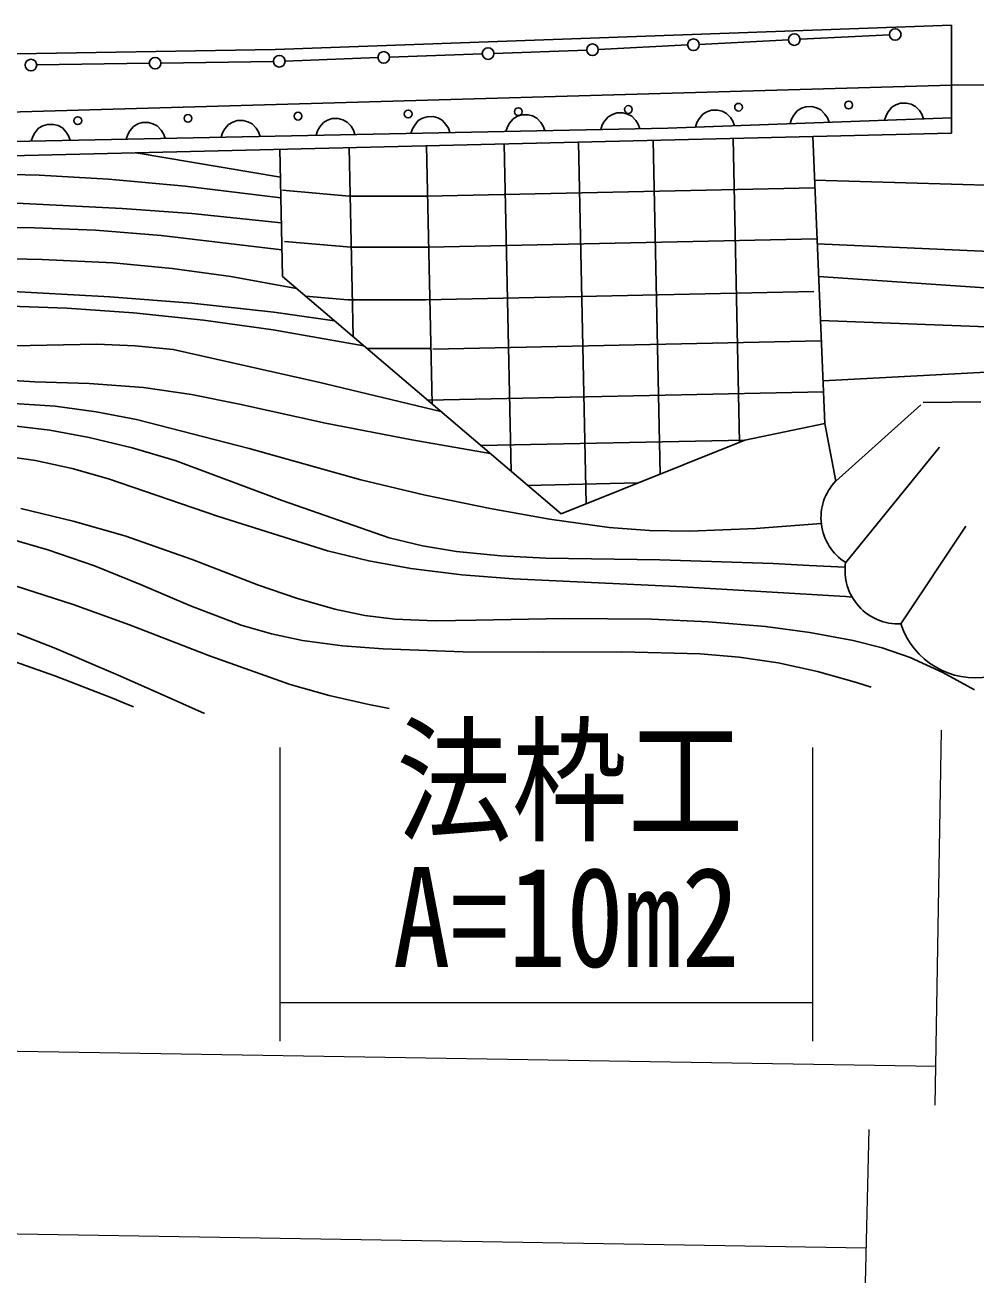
# Model space of a CAD drawing. Units: millimetres, scale not verified. Extents: x 40000 to 680000, y 20000 to 380000.
# Drawn here: x 287657 to 312070, y 250525 to 282818 of the extents above; entities that cross this region are included whole.
import ezdxf
from ezdxf.enums import TextEntityAlignment as Align

# ---------------------------------------------------------------- set-up
doc = ezdxf.new("R2010")
doc.units = ezdxf.units.MM
doc.header["$LTSCALE"] = 1000
doc.layers.add('M-BGD', color=7, linetype='Continuous', lineweight=25)
doc.layers.add('M-BMK-HTXT', color=7, linetype='Continuous', lineweight=13)
doc.styles.add('ＭＳ ゴシック', font='')
doc.styles.get('ＭＳ ゴシック').set_extended_font_data('MS Gothic')

msp = doc.modelspace()

# ---------------------------------------------------------------- linework, layer by layer
at = {"layer": 'M-BGD'}
for p, q in [((311444, 282818), (294078, 282195)), ((309850, 282570), (307559, 282455)), ((311444, 281276), (311444, 282818)), ((304669, 282309), (302377, 282193)), ((307260, 282440), (304968, 282324)), ((294078, 282195), (276352, 281890)), ((296715, 281984), (294333, 281897)), ((299396, 282082), (297015, 281995)), ((302078, 282180), (299696, 282093)), ((290845, 281840), (287957, 281796)), ((294033, 281889), (291145, 281845)), ((286879, 280578), (311444, 281276)), ((311444, 281276), (311441, 280042)), ((312841, 281289), (311444, 281276)), ((305164, 280594), (305280, 280633)), ((305280, 280633), (305435, 280639)), ((305435, 280639), (305553, 280608)), ((307484, 280619), (307591, 280683)), ((307591, 280683), (307707, 280722)), ((307707, 280722), (307862, 280728)), ((307862, 280728), (307981, 280697)), ((307981, 280697), (308093, 280641)), ((308093, 280641), (308195, 280535)), ((309820, 280595), (309911, 280708)), ((309911, 280708), (310019, 280772)), ((310019, 280772), (310135, 280812)), ((310135, 280812), (310290, 280817)), ((310290, 280817), (310409, 280787)), ((310409, 280787), (310521, 280731)), ((310521, 280731), (310622, 280625)), ((290549, 280280), (290666, 280318)), ((290666, 280318), (290821, 280321)), ((290821, 280321), (290939, 280288)), ((292878, 280267), (292987, 280330)), ((292987, 280330), (293103, 280367)), ((293103, 280367), (293258, 280370)), ((293258, 280370), (293377, 280338)), ((293377, 280338), (293488, 280280)), ((295223, 280205), (295316, 280317)), ((295316, 280317), (295424, 280379)), ((295424, 280379), (295541, 280417)), ((295541, 280417), (295696, 280420)), ((295696, 280420), (295814, 280387)), ((295814, 280387), (295925, 280329)), ((295925, 280329), (296025, 280221)), ((297660, 280254), (297753, 280366)), ((297753, 280366), (297862, 280429)), ((297862, 280429), (297979, 280466)), ((297979, 280466), (298134, 280469)), ((298134, 280469), (298252, 280437)), ((298252, 280437), (298363, 280379)), ((298363, 280379), (298463, 280271)), ((300040, 280205), (300098, 280304)), ((300098, 280304), (300191, 280416)), ((300191, 280416), (300300, 280478)), ((300300, 280478), (300416, 280515)), ((300416, 280515), (300571, 280519)), ((300571, 280519), (300689, 280486)), ((300689, 280486), (300801, 280428)), ((300801, 280428), (300900, 280320)), ((300900, 280320), (300962, 280224)), ((302478, 280255), (302536, 280353)), ((302536, 280353), (302628, 280465)), ((302628, 280465), (302737, 280527)), ((302737, 280527), (302854, 280565)), ((302854, 280565), (303009, 280568)), ((303009, 280568), (303127, 280535)), ((303127, 280535), (303238, 280478)), ((303238, 280478), (303338, 280370)), ((303338, 280370), (303400, 280273)), ((311442, 280442), (304159, 280174)), ((304873, 280200), (304909, 280316)), ((304909, 280316), (304965, 280416)), ((304965, 280416), (305056, 280530)), ((305056, 280530), (305164, 280594)), ((305553, 280608), (305665, 280552)), ((305665, 280552), (305767, 280446)), ((305767, 280446), (305830, 280350)), ((305830, 280350), (305872, 280237)), ((307301, 280290), (307336, 280406)), ((307336, 280406), (307393, 280506)), ((307393, 280506), (307484, 280619)), ((308195, 280535), (308258, 280440)), ((308258, 280440), (308300, 280326)), ((309728, 280379), (309764, 280495)), ((309764, 280495), (309820, 280595)), ((310622, 280625), (310686, 280529)), ((310686, 280529), (310728, 280416)), ((304159, 280174), (277345, 279630)), ((277351, 279230), (311441, 280042)), ((287852, 279958), (287910, 280057)), ((287910, 280057), (288003, 280169)), ((288003, 280169), (288111, 280231)), ((288111, 280231), (288228, 280268)), ((288228, 280268), (288383, 280271)), ((288383, 280271), (288501, 280239)), ((288501, 280239), (288613, 280181)), ((288613, 280181), (288712, 280073)), ((288712, 280073), (288774, 279977)), ((290252, 279892), (290290, 280007)), ((290290, 280007), (290348, 280106)), ((290348, 280106), (290440, 280218)), ((290440, 280218), (290549, 280280)), ((290939, 280288), (291050, 280230)), ((291050, 280230), (291150, 280122)), ((291150, 280122), (291212, 280026)), ((291212, 280026), (291252, 279912)), ((292689, 279941), (292727, 280057)), ((292727, 280057), (292785, 280156)), ((292785, 280156), (292878, 280267)), ((293488, 280280), (293587, 280172)), ((293587, 280172), (293649, 280076)), ((293649, 280076), (293689, 279961)), ((295127, 279991), (295165, 280106)), ((295165, 280106), (295223, 280205)), ((296025, 280221), (296087, 280125)), ((296087, 280125), (296127, 280011)), ((297565, 280040), (297602, 280156)), ((297602, 280156), (297660, 280254)), ((298463, 280271), (298525, 280174)), ((298525, 280174), (298565, 280060)), ((300002, 280089), (300040, 280205)), ((300962, 280224), (301002, 280110)), ((302440, 280139), (302478, 280255)), ((303400, 280273), (303440, 280159)), ((287814, 279842), (287852, 279958)), ((288774, 279977), (288814, 279862)), ((295976, 279674), (296080, 274819)), ((297963, 279721), (298105, 273094)), ((299960, 279769), (300141, 271359)), ((301865, 279814), (302064, 270530)), ((303781, 279860), (303964, 271292)), ((305837, 279909), (306004, 272111)), ((308191, 272592), (307881, 279957)), ((290508, 279543), (294211, 278912)), ((294195, 279631), (294264, 276366)), ((286242, 279012), (288018, 278968)), ((288018, 278968), (289794, 278864)), ((289794, 278864), (291766, 278682)), ((307928, 278836), (312622, 278698)), ((291766, 278682), (294222, 278380)), ((294265, 278577), (295976, 278431)), ((295976, 278431), (297963, 278431)), ((297963, 278431), (307936, 278645)), ((290149, 278112), (286914, 278270)), ((291941, 277983), (290149, 278112)), ((294235, 277740), (291941, 277983)), ((286333, 277620), (287901, 277617)), ((287901, 277617), (289467, 277554)), ((289467, 277554), (291151, 277417)), ((291151, 277417), (294250, 277052)), ((294321, 277264), (296031, 277119)), ((296031, 277119), (298019, 277118)), ((298019, 277118), (307992, 277332)), ((307997, 277203), (313065, 276981)), ((288091, 276805), (286263, 276835)), ((289914, 276715), (288091, 276805)), ((291436, 276568), (289914, 276715)), ((292942, 276362), (291436, 276568)), ((294625, 276059), (292942, 276362)), ((294264, 276366), (301418, 270271)), ((308032, 276363), (313771, 275978)), ((287033, 275997), (289828, 275843)), ((289828, 275843), (291940, 275676)), ((294857, 275861), (295947, 275768)), ((297935, 275768), (307908, 275981)), ((287035, 275608), (288732, 275549)), ((288732, 275549), (290436, 275430)), ((291940, 275676), (294045, 275449)), ((295947, 275768), (297935, 275768)), ((290436, 275430), (292235, 275242)), ((292235, 275242), (294027, 274994)), ((294045, 275449), (295603, 275225)), ((308080, 275237), (312939, 275050)), ((294027, 274994), (296353, 274587)), ((289498, 274627), (285557, 274551)), ((290485, 274586), (289498, 274627)), ((291456, 274486), (290485, 274586)), ((296439, 274513), (298092, 274512)), ((298129, 274500), (308102, 274714)), ((295194, 273652), (291456, 274486)), ((312499, 273917), (308145, 273688)), ((285679, 273784), (287905, 273662)), ((287905, 273662), (289305, 273619)), ((289305, 273619), (290696, 273515)), ((298334, 272899), (295194, 273652)), ((290696, 273515), (291928, 273333)), ((291928, 273333), (293163, 273089)), ((297995, 273187), (308157, 273405)), ((288431, 273032), (287366, 273102)), ((289477, 272892), (288431, 273032)), ((290516, 272693), (289477, 272892)), ((293163, 273089), (295372, 272600)), ((308471, 271111), (310658, 273073)), ((310721, 273129), (312195, 273149)), ((293411, 271945), (290516, 272693)), ((295372, 272600), (297589, 272171)), ((306142, 272166), (308191, 272592)), ((308191, 272592), (308471, 271111)), ((287277, 272539), (288287, 272416)), ((288287, 272416), (289302, 272230)), ((289302, 272230), (290406, 271964)), ((290406, 271964), (291507, 271636)), ((296276, 271142), (293411, 271945)), ((297589, 272171), (299599, 271821)), ((299364, 272021), (306142, 272166)), ((301418, 270271), (306142, 272166)), ((308728, 269020), (311140, 271979)), ((287080, 271756), (287926, 271638)), ((287926, 271638), (288861, 271433)), ((291507, 271636), (294254, 270614)), ((288861, 271433), (289797, 271165)), ((289797, 271165), (292599, 270213)), ((297928, 270747), (296276, 271142)), ((300560, 271002), (303391, 271063)), ((299595, 270410), (297928, 270747)), ((288891, 270084), (287549, 270407)), ((294254, 270614), (297002, 269656)), ((301123, 270135), (299595, 270410)), ((290216, 269703), (288891, 270084)), ((292599, 270213), (295419, 269319)), ((302656, 269920), (301123, 270135)), ((308101, 270024), (306417, 269897)), ((291944, 269101), (290216, 269703)), ((297002, 269656), (297857, 269452)), ((303690, 269845), (302656, 269920)), ((304727, 269829), (303690, 269845)), ((306417, 269897), (304727, 269829)), ((310143, 267444), (311816, 269953)), ((287238, 269634), (288244, 269347)), ((288244, 269347), (289434, 268934)), ((297857, 269452), (298736, 269304)), ((293651, 268442), (291944, 269101)), ((295419, 269319), (296486, 269062)), ((296486, 269062), (297564, 268864)), ((298736, 269304), (299874, 269188)), ((299874, 269188), (301026, 269131)), ((301026, 269131), (303957, 269092)), ((303957, 269092), (306865, 268993)), ((289434, 268934), (290616, 268460)), ((297564, 268864), (298872, 268703)), ((298872, 268703), (300197, 268601)), ((306865, 268993), (307791, 268948)), ((307791, 268948), (308715, 268901)), ((287424, 268413), (288890, 267944)), ((290616, 268460), (291905, 267905)), ((294623, 268103), (293651, 268442)), ((300197, 268601), (304385, 268408)), ((304385, 268408), (308575, 268155)), ((295606, 267823), (294623, 268103)), ((308575, 268155), (308734, 268144)), ((308734, 268144), (308894, 268133)), ((288890, 267944), (290337, 267419)), ((291905, 267905), (293208, 267409)), ((296380, 267662), (295606, 267823)), ((286730, 267478), (288401, 266830)), ((290337, 267419), (292391, 266624)), ((293208, 267409), (293981, 267187)), ((297151, 267564), (296380, 267662)), ((298186, 267521), (297151, 267564)), ((299227, 267539), (298186, 267521)), ((301492, 267583), (299227, 267539)), ((303740, 267567), (301492, 267583)), ((305207, 267500), (303740, 267567)), ((306672, 267374), (305207, 267500)), ((293981, 267187), (294782, 267022)), ((307806, 267225), (306672, 267374)), ((308921, 267019), (307806, 267225)), ((288401, 266830), (290045, 266129)), ((294782, 267022), (295804, 266884)), ((295804, 266884), (296847, 266806)), ((296847, 266806), (298908, 266730)), ((309666, 266826), (308921, 267019)), ((310380, 266579), (309666, 266826)), ((286932, 266633), (288420, 266114)), ((292391, 266624), (294463, 265888)), ((298908, 266730), (300975, 266715)), ((300975, 266715), (302982, 266725)), ((302982, 266725), (304989, 266676)), ((304989, 266676), (305995, 266591)), ((305995, 266591), (306990, 266447)), ((306990, 266447), (308002, 266222)), ((311219, 266193), (310380, 266579)), ((288420, 266114), (289897, 265535)), ((290045, 266129), (291151, 265641)), ((308002, 266222), (309002, 265937)), ((312034, 265749), (311219, 266193)), ((294463, 265888), (295460, 265605)), ((309002, 265937), (309194, 265880)), ((309194, 265880), (309385, 265821)), ((289897, 265535), (290165, 265426)), ((291151, 265641), (292262, 265144)), ((295460, 265605), (296481, 265379)), ((290165, 265426), (290443, 265313)), ((296481, 265379), (296744, 265327)), ((296744, 265327), (297009, 265276))]:
    msp.add_line(p, q, dxfattribs=at)
for centre, radius in [((307409, 282447), 149), ((310000, 282578), 149), ((302227, 282186), 149), ((304818, 282316), 149), ((287807, 281793), 149), ((290995, 281842), 149), ((294183, 281891), 149), ((296865, 281990), 149), ((299546, 282088), 149), ((297493, 280538), 99.5), ((300321, 280596), 99.5), ((303149, 280653), 99.5), ((305977, 280711), 99.5), ((308804, 280768), 99.5), ((289010, 280366), 99.5), ((291837, 280424), 99.5), ((294665, 280481), 99.5)]:
    msp.add_circle(centre, radius, dxfattribs=at)
for centre, radius, start, end in [((309452, 270170), 1359, 136.2266, 237.8065), ((310084, 268814), 1372, 171.3792, 272.4659), ((312054, 268068), 2010, 198.0923, 280.695)]:
    msp.add_arc(centre, radius, start, end, dxfattribs=at)
at = {"layer": 'M-BMK-HTXT'}
for p, q in [((311029, 255087), (311188, 264712)), ((311029, 255087), (311188, 264712)), ((294195, 264270), (294195, 256727)), ((307881, 256727), (307881, 264270)), ((179251, 258262), (311046, 256087)), ((294195, 257727), (307881, 257727)), ((309323, 254461), (309228, 250525)), ((179173, 253573), (309250, 251427))]:
    msp.add_line(p, q, dxfattribs=at)

# ---------------------------------------------------------------- texts
at = {"layer": 'M-BMK-HTXT', "style": 'ＭＳ ゴシック', "width": 0.85}
for s, p in [('法枠工', (297180, 261369)), ('A=10m2', (297096, 257869))]:
    msp.add_text(s, height=2566, dxfattribs=at).set_placement(p, align=Align.BOTTOM_LEFT)

doc.saveas('drawing.dxf')
